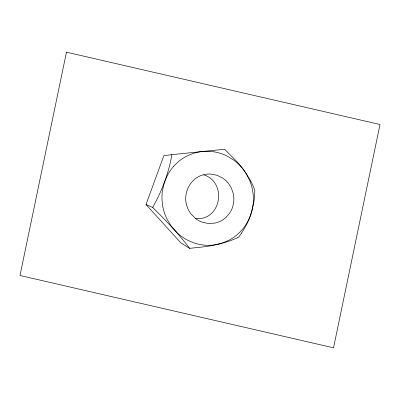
<?xml version="1.0" encoding="UTF-8"?>
<svg xmlns="http://www.w3.org/2000/svg" width="400" height="400" viewBox="0 0 400 400"><rect width="100%" height="100%" fill="white"/><g stroke="black" fill="none" stroke-linecap="round" stroke-linejoin="round"><path stroke-width="0.6" d="M237.47 162.26L224.64 149.26L171.895 154.65C168.7 173.21 161.915 191.03 152.695 207.42C165.725 220.385 178.54 233.66 189.635 248.35C202.93 246.855 216.835 246.17 229.05 240.195A49.47 45.265 19.4 0 0 239.565 232.495L243.425 228.16A55.225 50.53 19.4 0 0 249.295 218.42L252.03 210.62L253.86 202.075A100.405 91.865 19.4 0 0 254.76 192.495L254.825 190.37A80.135 73.32 19.4 0 0 250.72 181.055M250.8 214.57L252.57 207.84A57.465 52.58 19.4 0 0 253.3 196.28L253.045 193.335A53.86 49.28 19.4 0 0 249.69 180.495L246.44 174L242.355 168.21A45.55 41.675 19.4 0 0 233.8 160.14L227.35 156.165A40.77 37.3 19.4 0 0 223.165 154.3A42.295 38.695 19.4 0 0 209.835 151.345M189.635 248.35L180.745 242.775L145.995 204.525L163.865 155.63L171.895 154.65M241.38 233.275L238.765 237.05L237.82 237.515M173.78 166.18L178.425 161.655A47.9 43.825 19.4 0 1 190.7 154.35C196.75 151.935 203.34 150.905 209.835 151.345M203.55 174.76C189.945 177.975 182.235 194.105 187.205 206.915A26.6 24.335 19.4 0 0 191.115 214.08L195.635 218.595C221.39 220.98 227.555 182.12 203.55 174.76A22.56 20.64 19.4 0 1 210.375 174.01L216.875 175.205L222.835 178.18A24.02 21.975 19.4 0 1 229.43 184.745L231.405 188.215L233.15 193.23A29.73 27.2 19.4 0 1 233.8 201.115L232.86 206.27A29.72 27.19 19.4 0 1 229.5 213.31L226.13 217.255L223.09 219.68A24.035 21.99 19.4 0 1 214.685 223.125L208.13 223.5L201.7 222.005A22.41 20.505 19.4 0 1 195.64 218.595M218.455 244.165L212.875 245.1A42.445 38.835 19.4 0 1 199.505 244.42L198.01 244.095A40.12 36.71 19.4 0 1 193.56 242.785L187.825 240.315A44.135 40.385 19.4 0 1 177.59 233.225L171.425 226.375L167.23 219.545A53.135 48.615 19.4 0 1 163.66 210.295A52.32 47.87 19.4 0 1 162.59 205.395L162.045 200.405A58.015 53.085 19.4 0 1 162.47 190.48L164.29 182.675L167.345 175.435A54.995 50.32 19.4 0 1 173.78 166.18M145.995 204.525L152.695 207.42M244.58 171.145L244.08 170.455A112.74 103.15 19.4 0 0 237.46 162.27M244.825 171.49L250.715 181.055M237.86 237.585A94.785 86.725 19.4 0 1 218.43 244.095M250.895 214.605A99.015 90.595 19.4 0 1 241.32 233.235M66.475 52.185L20 275.49L333.525 347.815L380 124.51L66.475 52.185"/></g></svg>
